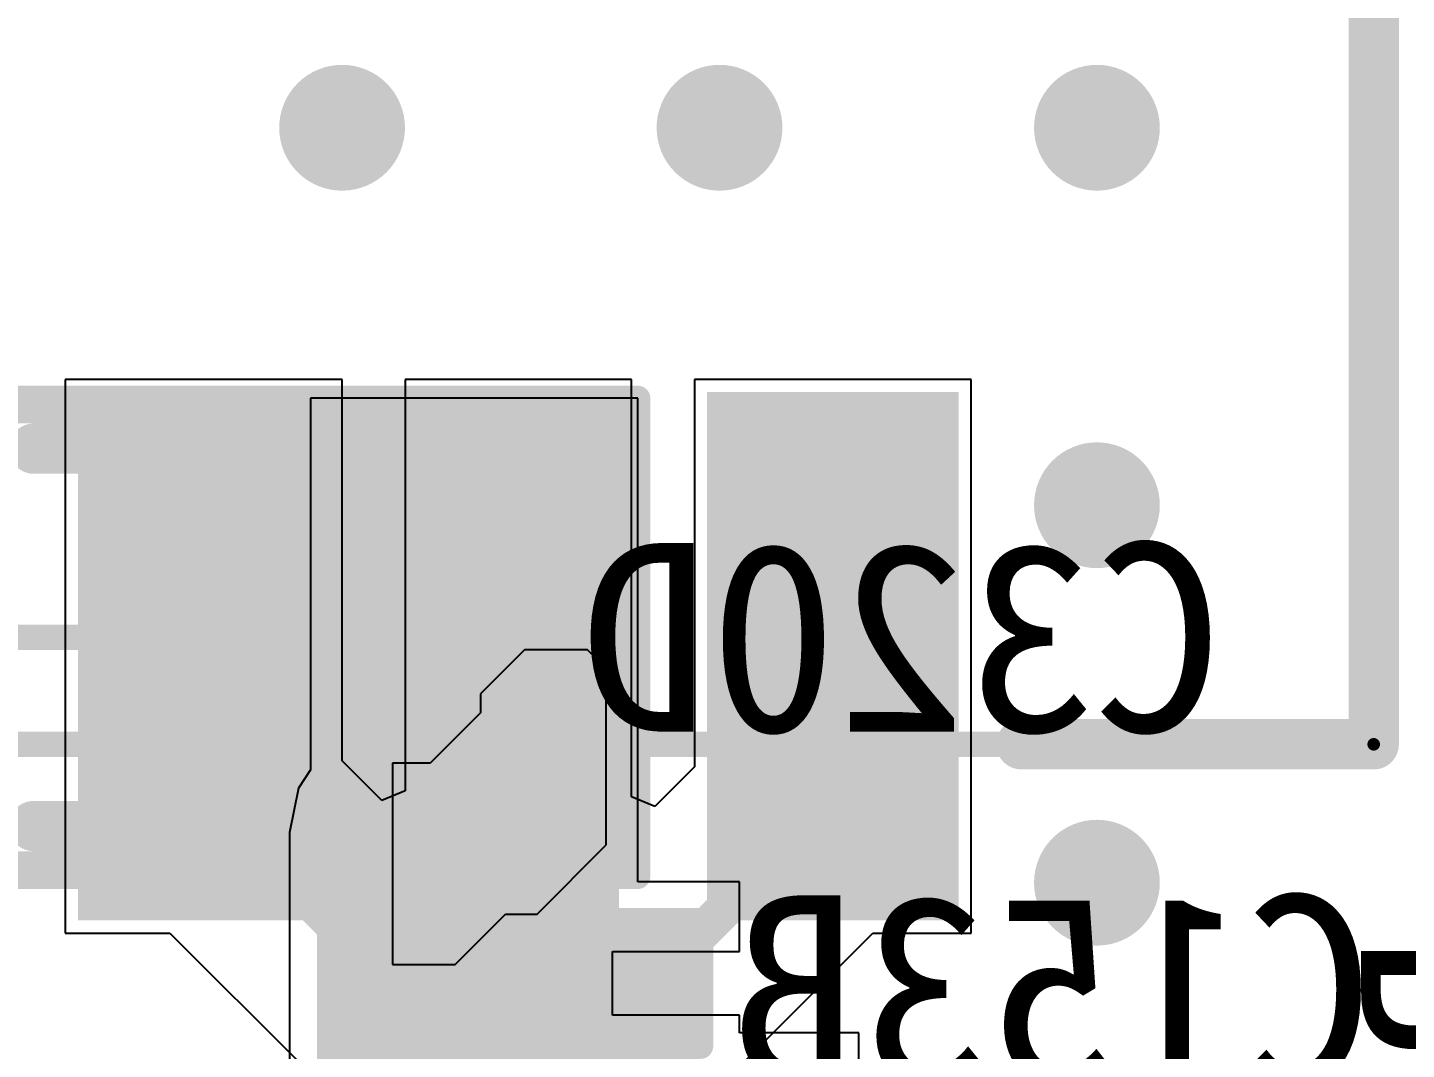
# Model space of a CAD drawing. Header units: millimetres. Extents: x 15 to 120, y 22 to 104.
# Drawn here: x 94.75 to 100.23, y 80.34 to 84.4 of the extents above; entities that cross this region are included whole.
import ezdxf

# ---------------------------------------------------------------- set-up
doc = ezdxf.new("R2010")
doc.units = ezdxf.units.MM
for name, color, linetype in [('BottomLayer', 5, 'Continuous'), ('BottomOverlay', 54, 'Continuous'), ('BottomPaste', 16, 'Continuous'), ('BottomSolder', 6, 'Continuous'), ('Mechanical13', 56, 'Continuous'), ('Mechanical15', 56, 'Continuous'), ('MultiLayer', 9, 'Continuous'), ('TopLayer', 1, 'Continuous'), ('TopOverlay', 2, 'Continuous'), ('TopPaste', 8, 'Continuous'), ('TopSolder', 216, 'Continuous')]:
    doc.layers.add(name, color=color, linetype=linetype)

msp = doc.modelspace()

# ---------------------------------------------------------------- linework, layer by layer
at = {"layer": 'BottomLayer'}
for p, q in [((97.17499996, 82.92499798), (95.87500256, 82.92499798)), ((95.87500256, 82.92499798), (95.87500256, 81.4487576)), ((97.17499996, 81.02500432), (97.17499996, 82.92499798)), ((96.72500086, 81.92499998), (96.55000247999999, 81.75000159999999)), ((96.97500036, 81.92499998), (96.72500086, 81.92499998)), ((97.05000147999999, 81.84999886), (96.97500036, 81.92499998)), ((97.05000147999999, 81.15000026), (97.05000147999999, 81.84999886)), ((96.55000247999999, 81.75000159999999), (96.54999993999999, 81.75000159999999)), ((96.54999993999999, 81.75000159999999), (96.54999993999999, 81.67500048)), ((96.54999993999999, 81.67500048), (96.35000034, 81.47500088)), ((95.87500256, 81.4487576), (95.8261101, 81.37558528)), ((96.20000064, 81.47500088), (96.20000064, 80.67499993999999)), ((96.35000034, 81.47500088), (96.20000064, 81.47500088)), ((95.8261101, 81.37558528), (95.79118509999999, 81.20000524)), ((95.79118509999999, 81.20000524), (95.79118509999999, 80.59999882)), ((96.77500076, 80.87499953999999), (97.05000147999999, 81.15000026)), ((97.17500249999999, 81.02500432), (97.17499996, 81.02500432)), ((97.17500249999999, 81.00399852), (97.17500249999999, 81.02500432)), ((97.57900219999999, 81.00399852), (97.17500249999999, 81.00399852)), ((97.57900219999999, 80.72699881999999), (97.57900219999999, 81.00399852)), ((96.45000014, 80.67499993999999), (96.64999974, 80.87499953999999)), ((96.64999974, 80.87499953999999), (96.77500076, 80.87499953999999)), ((97.0750027, 80.47299882), (97.0750027, 80.72699881999999)), ((97.0750027, 80.72699881999999), (97.57900219999999, 80.72699881999999)), ((96.20000064, 80.67499993999999), (96.45000014, 80.67499993999999)), ((95.79118509999999, 80.59999882), (95.79118509999999, 80.24999697999999)), ((97.57900219999999, 80.47299882), (97.0750027, 80.47299882)), ((97.57900219999999, 80.40399717999999), (97.57900219999999, 80.47299882)), ((98.05400252, 80.40399717999999), (97.57900219999999, 80.40399717999999)), ((98.05400252, 79.82699808), (98.05400252, 80.40399717999999))]:
    msp.add_line(p, q, dxfattribs=at)
for points, const_width in [([(95.87497207999999, 83.99997424, 1), (96.12496904, 83.99997424, 1)], 0.2499995), ([(97.37497162, 83.99997424, 1), (97.62496858, 83.99997424, 1)], 0.2499995), ([(98.87497116, 83.99997424, 1), (99.12496811999999, 83.99997424, 1)], 0.2499995), ([(98.87497116, 82.4999747, 1), (99.12496811999999, 82.4999747, 1)], 0.2499995), ([(96.46250201999999, 82.5999999, 1), (96.58750049999999, 82.5999999, 1)], 0.12499848), ([(96.81250132, 82.5999999, 1), (96.9374998, 82.5999999, 1)], 0.12499848), ([(96.46250201999999, 82.14999825999999, 1), (96.58750049999999, 82.14999825999999, 1)], 0.12499848), ([(96.81250132, 82.14999825999999, 1), (96.9374998, 82.14999825999999, 1)], 0.12499848), ([(96.81250132, 81.69999915999999, 1), (96.9374998, 81.69999915999999, 1)], 0.12499848), ([(96.07499962, 81.20000524, 1), (96.42500145999999, 81.20000524, 1)], 0.3499993), ([(96.46250201999999, 81.25000005999999, 1), (96.58750049999999, 81.25000005999999, 1)], 0.12499848), ([(96.81250132, 81.25000005999999, 1), (96.9374998, 81.25000005999999, 1)], 0.12499848), ([(98.87497116, 80.99997515999999, 1), (99.12496811999999, 80.99997515999999, 1)], 0.2499995), ([(96.07499962, 80.59999882, 1), (96.42500145999999, 80.59999882, 1)], 0.3499993), ([(96.07499962, 80.59999882, 1), (96.42500145999999, 80.59999882, 1)], 0.3499993), ([(96.93750234, 80.60000136, 1), (97.06250082, 80.60000136, 1)], 0.12499848), ([(97.13750193999999, 80.60000136, 1), (97.26250042, 80.60000136, 1)], 0.12499848)]:
    msp.add_lwpolyline(points, format="xyb", close=True, dxfattribs=dict(at, const_width=const_width))
at = {"layer": 'BottomLayer', "const_width": 0.7000011399999999}
for points in [[(96.25000053999999, 80.59999882), (96.25000053999999, 81.20000524)], [(96.25000053999999, 79.69999808), (96.25000053999999, 80.59999882)]]:
    msp.add_lwpolyline(points, dxfattribs=at)
at = {"layer": 'BottomLayer'}
for points in [[(95.97500235999999, 82.82499818), (95.97500235999999, 81.12500157999999), (97.07500015999999, 82.82499818), (97.07500015999999, 81.12500157999999)], [(96.12500206, 80.74999851999999), (96.12500206, 80.44999912), (96.62500105999999, 80.74999851999999), (96.62500105999999, 80.44999912)], [(96.8250032, 80.74999851999999), (96.8250032, 80.44999912), (97.3250022, 80.74999851999999), (97.3250022, 80.44999912)]]:
    msp.add_solid(points, dxfattribs=at)
at = {"layer": 'BottomOverlay', "const_width": 0.1999996}
for points in [[(94.77500221999999, 82.72499838), (95.57500062, 82.72499838)], [(94.77500221999999, 81.22499884), (95.57500062, 81.22499884)]]:
    msp.add_lwpolyline(points, dxfattribs=at)
at = {"layer": 'BottomOverlay', "const_width": 0.0999998}
for points in [[(94.72500232, 82.72499838, 1), (94.82500212, 82.72499838, 1)], [(95.52500072, 82.72499838, 1), (95.62500052, 82.72499838, 1)], [(94.72500232, 81.22499884, 1), (94.82500212, 81.22499884, 1)], [(95.52500072, 81.22499884, 1), (95.62500052, 81.22499884, 1)]]:
    msp.add_lwpolyline(points, format="xyb", close=True, dxfattribs=at)
at = {"layer": 'BottomPaste'}
for points in [[(95.97500235999999, 82.82499818), (95.97500235999999, 81.12500157999999), (97.07500015999999, 82.82499818), (97.07500015999999, 81.12500157999999)], [(95.97500235999999, 82.82499818), (95.97500235999999, 81.12500157999999), (97.07500015999999, 82.82499818), (97.07500015999999, 81.12500157999999)], [(96.12500206, 80.74999851999999), (96.12500206, 80.44999912), (96.62500105999999, 80.74999851999999), (96.62500105999999, 80.44999912)], [(96.12500206, 80.74999851999999), (96.12500206, 80.44999912), (96.62500105999999, 80.74999851999999), (96.62500105999999, 80.44999912)], [(96.8250032, 80.74999851999999), (96.8250032, 80.44999912), (97.3250022, 80.74999851999999), (97.3250022, 80.44999912)], [(96.8250032, 80.74999851999999), (96.8250032, 80.44999912), (97.3250022, 80.74999851999999), (97.3250022, 80.44999912)]]:
    msp.add_solid(points, dxfattribs=at)
at = {"layer": 'BottomSolder'}
for points in [[(95.92500245999999, 82.87499808), (95.92500245999999, 81.07500168), (97.12500005999999, 82.87499808), (97.12500005999999, 81.07500168)], [(95.92500245999999, 82.87499808), (95.92500245999999, 81.07500168), (97.12500005999999, 82.87499808), (97.12500005999999, 81.07500168)], [(96.07500216, 80.79999842), (96.07500216, 80.39999922), (96.67500095999999, 80.79999842), (96.67500095999999, 80.39999922)], [(96.07500216, 80.79999842), (96.07500216, 80.39999922), (96.67500095999999, 80.79999842), (96.67500095999999, 80.39999922)], [(96.7750033, 80.79999842), (96.7750033, 80.39999922), (97.37500209999999, 80.79999842), (97.37500209999999, 80.39999922)], [(96.7750033, 80.79999842), (96.7750033, 80.39999922), (97.37500209999999, 80.79999842), (97.37500209999999, 80.39999922)]]:
    msp.add_solid(points, dxfattribs=at)
at = {"layer": 'Mechanical13', "const_width": 0.0999998}
for points in [[(100.10000046, 81.55000199999999), (100.10000046, 94.9500006)], [(93.47500228, 82.87499808), (96.87500055999999, 82.87499808)], [(96.87500055999999, 81.07499913999999), (96.87500055999999, 82.87499808)], [(86.30000265999999, 81.55000199999999), (100.10000046, 81.55000199999999)], [(93.47500228, 81.07499913999999), (96.87500055999999, 81.07499913999999)], [(96.41000276, 80.43499788), (96.41000276, 80.76499976)], [(96.41000276, 80.76499976), (97.04000149999999, 80.76499976)], [(97.04000149999999, 80.43499788), (97.04000149999999, 80.76499976)], [(96.41000276, 80.43499788), (97.04000149999999, 80.43499788)]]:
    msp.add_lwpolyline(points, dxfattribs=at)
at = {"layer": 'Mechanical13', "const_width": 0.0499999}
for points in [[(96.85000188, 82.87499808, 1), (96.89999924, 82.87499808, 1)], [(96.85000188, 82.87499808, 1), (96.89999924, 82.87499808, 1)], [(100.07500178, 81.55000199999999, 1), (100.12499914, 81.55000199999999, 1)], [(100.07500178, 81.55000199999999, 1), (100.12499914, 81.55000199999999, 1)], [(96.85000188, 81.07499913999999, 1), (96.89999924, 81.07499913999999, 1)], [(96.85000188, 81.07499913999999, 1), (96.89999924, 81.07499913999999, 1)], [(96.38500408, 80.76499976, 1), (96.43500144, 80.76499976, 1)], [(96.38500408, 80.76499976, 1), (96.43500144, 80.76499976, 1)], [(97.01500281999999, 80.76499976, 1), (97.06500018, 80.76499976, 1)], [(97.01500281999999, 80.76499976, 1), (97.06500018, 80.76499976, 1)], [(96.38500408, 80.43499788, 1), (96.43500144, 80.43499788, 1)], [(96.38500408, 80.43499788, 1), (96.43500144, 80.43499788, 1)], [(97.01500281999999, 80.43499788, 1), (97.06500018, 80.43499788, 1)], [(97.01500281999999, 80.43499788, 1), (97.06500018, 80.43499788, 1)]]:
    msp.add_lwpolyline(points, format="xyb", close=True, dxfattribs=at)
at = {"layer": 'Mechanical15'}
for points, const_width in [([(100.10000046, 81.55000199999999), (100.10000046, 94.9500006)], 0.0499999), ([(93.17500034, 82.92499798), (97.17500249999999, 82.92499798)], 0.0999998), ([(97.17500249999999, 81.02499924), (97.17500249999999, 82.92499798)], 0.0999998), ([(95.17500142, 81.47499834), (95.17500142, 82.47499888)], 0.0999998), ([(94.67500242, 81.97499988), (95.67500041999999, 81.97499988)], 0.0999998), ([(86.30000265999999, 81.55000199999999), (100.10000046, 81.55000199999999)], 0.0499999), ([(93.17500034, 81.02499924), (97.17500249999999, 81.02499924)], 0.0999998), ([(96.02500226, 80.34999932), (96.02500226, 80.84999832)], 0.0999998), ([(96.02500226, 80.84999832), (97.42500199999999, 80.84999832)], 0.0999998), ([(97.42500199999999, 80.34999932), (97.42500199999999, 80.84999832)], 0.0999998), ([(96.72500086, 80.43499788), (96.72500086, 80.76499976)], 0.0999998), ([(96.56000245999999, 80.59999882), (96.8900018, 80.59999882)], 0.0999998), ([(96.02500226, 80.34999932), (97.42500199999999, 80.34999932)], 0.0999998)]:
    msp.add_lwpolyline(points, dxfattribs=dict(at, const_width=const_width))
for points, const_width in [([(97.15000382, 82.92499798, 1), (97.20000118, 82.92499798, 1)], 0.0499999), ([(97.15000382, 82.92499798, 1), (97.20000118, 82.92499798, 1)], 0.0499999), ([(95.15000273999999, 82.47499888, 1), (95.2000001, 82.47499888, 1)], 0.0499999), ([(95.65000174, 81.97499988, 1), (95.6999991, 81.97499988, 1)], 0.0499999), ([(100.08750112, 81.55000199999999, 1), (100.1124998, 81.55000199999999, 1)], 0.02499868), ([(100.08750112, 81.55000199999999, 1), (100.1124998, 81.55000199999999, 1)], 0.02499868), ([(95.15000273999999, 81.47499834, 1), (95.2000001, 81.47499834, 1)], 0.0499999), ([(97.15000382, 81.02499924, 1), (97.20000118, 81.02499924, 1)], 0.0499999), ([(97.15000382, 81.02499924, 1), (97.20000118, 81.02499924, 1)], 0.0499999), ([(96.00000358, 80.84999832, 1), (96.05000093999999, 80.84999832, 1)], 0.0499999), ([(96.00000358, 80.84999832, 1), (96.05000093999999, 80.84999832, 1)], 0.0499999), ([(97.40000332, 80.84999832, 1), (97.45000067999999, 80.84999832, 1)], 0.0499999), ([(97.40000332, 80.84999832, 1), (97.45000067999999, 80.84999832, 1)], 0.0499999), ([(96.70000218, 80.76499976, 1), (96.74999953999999, 80.76499976, 1)], 0.0499999), ([(96.53500378, 80.59999882, 1), (96.58500113999999, 80.59999882, 1)], 0.0499999), ([(96.86500312, 80.59999882, 1), (96.91500047999999, 80.59999882, 1)], 0.0499999), ([(96.70000218, 80.43499788, 1), (96.74999953999999, 80.43499788, 1)], 0.0499999), ([(96.00000358, 80.34999932, 1), (96.05000093999999, 80.34999932, 1)], 0.0499999), ([(96.00000358, 80.34999932, 1), (96.05000093999999, 80.34999932, 1)], 0.0499999), ([(97.40000332, 80.34999932, 1), (97.45000067999999, 80.34999932, 1)], 0.0499999), ([(97.40000332, 80.34999932, 1), (97.45000067999999, 80.34999932, 1)], 0.0499999)]:
    msp.add_lwpolyline(points, format="xyb", close=True, dxfattribs=dict(at, const_width=const_width))
at = {"layer": 'MultiLayer'}
for points, const_width in [([(95.87497207999999, 83.99997424, 1), (96.12496904, 83.99997424, 1)], 0.2499995), ([(97.37497162, 83.99997424, 1), (97.62496858, 83.99997424, 1)], 0.2499995), ([(98.87497116, 83.99997424, 1), (99.12496811999999, 83.99997424, 1)], 0.2499995), ([(98.87497116, 82.4999747, 1), (99.12496811999999, 82.4999747, 1)], 0.2499995), ([(96.46249947999999, 82.5999999, 1), (96.58749796, 82.5999999, 1)], 0.12499848), ([(96.46250201999999, 82.5999999, 1), (96.58750049999999, 82.5999999, 1)], 0.12499848), ([(96.81250132, 82.5999999, 1), (96.9374998, 82.5999999, 1)], 0.12499848), ([(96.81250132, 82.5999999, 1), (96.9374998, 82.5999999, 1)], 0.12499848), ([(96.58750049999999, 82.37500161999999, 1), (96.81249878, 82.37500161999999, 1)], 0.22499828), ([(96.46249947999999, 82.1500008, 1), (96.58749796, 82.1500008, 1)], 0.12499848), ([(96.46250201999999, 82.14999825999999, 1), (96.58750049999999, 82.14999825999999, 1)], 0.12499848), ([(96.81250132, 82.1500008, 1), (96.9374998, 82.1500008, 1)], 0.12499848), ([(96.81250132, 82.14999825999999, 1), (96.9374998, 82.14999825999999, 1)], 0.12499848), ([(96.58750049999999, 81.92499998, 1), (96.81249878, 81.92499998, 1)], 0.22499828), ([(96.46250201999999, 81.69999915999999, 1), (96.58750049999999, 81.69999915999999, 1)], 0.12499848), ([(96.81250132, 81.69999915999999, 1), (96.9374998, 81.69999915999999, 1)], 0.12499848), ([(96.81250132, 81.69999915999999, 1), (96.9374998, 81.69999915999999, 1)], 0.12499848), ([(96.58750049999999, 81.47500088, 1), (96.81249878, 81.47500088, 1)], 0.22499828), ([(96.46250201999999, 81.25000005999999, 1), (96.58750049999999, 81.25000005999999, 1)], 0.12499848), ([(96.46250201999999, 81.25000005999999, 1), (96.58750049999999, 81.25000005999999, 1)], 0.12499848), ([(96.81250132, 81.25000005999999, 1), (96.9374998, 81.25000005999999, 1)], 0.12499848), ([(96.81250132, 81.25000005999999, 1), (96.9374998, 81.25000005999999, 1)], 0.12499848), ([(98.87497116, 80.99997515999999, 1), (99.12496811999999, 80.99997515999999, 1)], 0.2499995), ([(96.93750234, 80.60000136, 1), (97.06250082, 80.60000136, 1)], 0.12499848), ([(97.13750193999999, 80.60000136, 1), (97.26250042, 80.60000136, 1)], 0.12499848)]:
    msp.add_lwpolyline(points, format="xyb", close=True, dxfattribs=dict(at, const_width=const_width))
at = {"layer": 'TopLayer'}
for p, q in [((96.00000104, 83.00000164), (94.90000323999999, 83.00000164)), ((94.90000323999999, 83.00000164), (94.90000323999999, 80.80000095999999)), ((96.00000104, 81.48491195999999), (96.00000104, 83.00000164)), ((97.15000128, 83.00000164), (96.25000308, 83.00000164)), ((96.25000308, 83.00000164), (96.25000308, 81.36556752)), ((97.15000128, 81.34056883999999), (97.15000128, 83.00000164)), ((98.50000112, 83.00000164), (97.40000332, 83.00000164)), ((97.40000332, 83.00000164), (97.40000332, 81.45991328)), ((98.50000112, 80.80000095999999), (98.50000112, 83.00000164)), ((96.15761312, 81.32729734), (96.00000104, 81.48491195999999)), ((97.40000332, 81.45991328), (97.24239123999999, 81.3023012)), ((96.25000308, 81.36556752), (96.15761312, 81.32729734)), ((97.24239123999999, 81.3023012), (97.15000128, 81.34056883999999)), ((94.90000323999999, 80.80000095999999), (95.31509004, 80.80000095999999)), ((95.31509004, 80.80000095999999), (95.84069731999999, 80.27439622)), ((97.53430582, 80.22439378), (98.10991299999999, 80.80000095999999)), ((98.10991299999999, 80.80000095999999), (98.50000112, 80.80000095999999))]:
    msp.add_line(p, q, dxfattribs=at)
for points, const_width in [([(95.87497207999999, 83.99997424, 1), (96.12496904, 83.99997424, 1)], 0.2499995), ([(97.37497162, 83.99997424, 1), (97.62496858, 83.99997424, 1)], 0.2499995), ([(98.87497116, 83.99997424, 1), (99.12496811999999, 83.99997424, 1)], 0.2499995), ([(98.87497116, 82.4999747, 1), (99.12496811999999, 82.4999747, 1)], 0.2499995), ([(96.46249947999999, 82.5999999, 1), (96.58749796, 82.5999999, 1)], 0.12499848), ([(96.81250132, 82.5999999, 1), (96.9374998, 82.5999999, 1)], 0.12499848), ([(96.46249947999999, 82.1500008, 1), (96.58749796, 82.1500008, 1)], 0.12499848), ([(96.81250132, 82.1500008, 1), (96.9374998, 82.1500008, 1)], 0.12499848), ([(95.41250158, 81.9000013, 1), (95.4875027, 81.9000013, 1)], 0.07499858), ([(97.91250165999999, 81.9000013, 1), (97.98750278, 81.9000013, 1)], 0.07499858), ([(96.46250201999999, 81.69999915999999, 1), (96.58750049999999, 81.69999915999999, 1)], 0.12499848), ([(96.81250132, 81.69999915999999, 1), (96.9374998, 81.69999915999999, 1)], 0.12499848), ([(95.41250158, 81.34999986, 1), (95.4875027, 81.34999986, 1)], 0.07499858), ([(95.41250158, 81.34999986, 1), (95.4875027, 81.34999986, 1)], 0.07499858), ([(97.91250165999999, 81.32500118, 1), (97.98750278, 81.32500118, 1)], 0.07499858), ([(97.91250165999999, 81.32500118, 1), (97.98750278, 81.32500118, 1)], 0.07499858), ([(96.46250201999999, 81.25000005999999, 1), (96.58750049999999, 81.25000005999999, 1)], 0.12499848), ([(96.81250132, 81.25000005999999, 1), (96.9374998, 81.25000005999999, 1)], 0.12499848), ([(98.87497116, 80.99997515999999, 1), (99.12496811999999, 80.99997515999999, 1)], 0.2499995), ([(96.2875011, 80.47500034, 1), (96.36250222, 80.47500034, 1)], 0.07499858), ([(96.2875011, 80.47500034, 1), (96.36250222, 80.47500034, 1)], 0.07499858), ([(97.01250092, 80.42500043999999, 1), (97.08750203999999, 80.42500043999999, 1)], 0.07499858), ([(97.01250092, 80.42500043999999, 1), (97.08750203999999, 80.42500043999999, 1)], 0.07499858)]:
    msp.add_lwpolyline(points, format="xyb", close=True, dxfattribs=dict(at, const_width=const_width))
at = {"layer": 'TopLayer', "const_width": 0.1499997}
for points in [[(95.45000214, 81.34999986), (95.45000214, 81.9000013)], [(97.95000221999999, 81.32500118), (97.95000221999999, 81.9000013)], [(95.45000214, 81.34999986), (96.32500166, 80.47500034)], [(97.05000147999999, 80.42500043999999), (97.95000221999999, 81.32500118)], [(96.32500166, 80.07500114), (96.32500166, 80.47500034)], [(97.05000147999999, 80.04999991999999), (97.05000147999999, 80.42500043999999)]]:
    msp.add_lwpolyline(points, dxfattribs=at)
at = {"layer": 'TopLayer'}
for points in [[(95.00000304, 80.90000076), (95.90000124, 80.90000076), (95.00000304, 82.90000184), (95.90000124, 82.90000184)], [(96.35000287999999, 80.90000076), (97.05000147999999, 80.90000076), (96.35000287999999, 82.90000184), (97.05000147999999, 82.90000184)], [(97.50000311999999, 80.90000076), (98.40000132, 80.90000076), (97.50000311999999, 82.90000184), (98.40000132, 82.90000184)]]:
    msp.add_solid(points, dxfattribs=at)
at = {"layer": 'TopOverlay', "const_width": 0.1999996}
for points in [[(100.10000046, 81.55000199999999), (100.10000046, 92.13000115999999)], [(98.70000071999999, 81.55000199999999), (100.10000046, 81.55000199999999)]]:
    msp.add_lwpolyline(points, dxfattribs=at)
at = {"layer": 'TopOverlay'}
for points, const_width in [([(98.65000081999999, 81.55000199999999, 1), (98.75000062, 81.55000199999999, 1)], 0.0999998), ([(100.05000056, 81.55000199999999, 1), (100.15000036, 81.55000199999999, 1)], 0.0999998), ([(100.05000056, 81.55000199999999, 1), (100.15000036, 81.55000199999999, 1)], 0.0999998), ([(96.85000441999999, 80.40000176, 1), (96.60000237999999, 80.40000176, 1)], 0.2499995), ([(96.53750314, 80.40000176, 1), (96.66250162, 80.40000176, 1)], 0.12499848), ([(96.78750518, 80.40000176, 1), (96.91250366, 80.40000176, 1)], 0.12499848)]:
    msp.add_lwpolyline(points, format="xyb", close=True, dxfattribs=dict(at, const_width=const_width))
at = {"layer": 'TopPaste'}
for points in [[(95.00000304, 80.90000076), (95.90000124, 80.90000076), (95.00000304, 82.90000184), (95.90000124, 82.90000184)], [(95.00000304, 80.90000076), (95.90000124, 80.90000076), (95.00000304, 82.90000184), (95.90000124, 82.90000184)], [(96.35000287999999, 80.90000076), (97.05000147999999, 80.90000076), (96.35000287999999, 82.90000184), (97.05000147999999, 82.90000184)], [(96.35000287999999, 80.90000076), (97.05000147999999, 80.90000076), (96.35000287999999, 82.90000184), (97.05000147999999, 82.90000184)], [(97.50000311999999, 80.90000076), (98.40000132, 80.90000076), (97.50000311999999, 82.90000184), (98.40000132, 82.90000184)], [(97.50000311999999, 80.90000076), (98.40000132, 80.90000076), (97.50000311999999, 82.90000184), (98.40000132, 82.90000184)]]:
    msp.add_solid(points, dxfattribs=at)
at = {"layer": 'TopSolder', "const_width": 0.17499838}
for points in [[(96.43749826, 82.5999999, 1), (96.61249918, 82.5999999, 1)], [(96.43749826, 82.5999999, 1), (96.61249918, 82.5999999, 1)], [(96.78750009999999, 82.5999999, 1), (96.96250101999999, 82.5999999, 1)], [(96.78750009999999, 82.5999999, 1), (96.96250101999999, 82.5999999, 1)], [(96.43749826, 82.1500008, 1), (96.61249918, 82.1500008, 1)], [(96.43749826, 82.1500008, 1), (96.61249918, 82.1500008, 1)], [(96.78750009999999, 82.1500008, 1), (96.96250101999999, 82.1500008, 1)], [(96.78750009999999, 82.1500008, 1), (96.96250101999999, 82.1500008, 1)], [(96.4375008, 81.69999915999999, 1), (96.61250172, 81.69999915999999, 1)], [(96.4375008, 81.69999915999999, 1), (96.61250172, 81.69999915999999, 1)], [(96.78750009999999, 81.69999915999999, 1), (96.96250101999999, 81.69999915999999, 1)], [(96.78750009999999, 81.69999915999999, 1), (96.96250101999999, 81.69999915999999, 1)], [(96.4375008, 81.25000005999999, 1), (96.61250172, 81.25000005999999, 1)], [(96.4375008, 81.25000005999999, 1), (96.61250172, 81.25000005999999, 1)], [(96.78750009999999, 81.25000005999999, 1), (96.96250101999999, 81.25000005999999, 1)], [(96.78750009999999, 81.25000005999999, 1), (96.96250101999999, 81.25000005999999, 1)]]:
    msp.add_lwpolyline(points, format="xyb", close=True, dxfattribs=at)
at = {"layer": 'TopSolder'}
for points in [[(94.95000313999999, 80.85000086), (95.95000114, 80.85000086), (94.95000313999999, 82.95000173999999), (95.95000114, 82.95000173999999)], [(94.95000313999999, 80.85000086), (95.95000114, 80.85000086), (94.95000313999999, 82.95000173999999), (95.95000114, 82.95000173999999)], [(96.30000297999999, 80.85000086), (97.10000138, 80.85000086), (96.30000297999999, 82.95000173999999), (97.10000138, 82.95000173999999)], [(96.30000297999999, 80.85000086), (97.10000138, 80.85000086), (96.30000297999999, 82.95000173999999), (97.10000138, 82.95000173999999)], [(97.45000322, 80.85000086), (98.45000121999999, 80.85000086), (97.45000322, 82.95000173999999), (98.45000121999999, 82.95000173999999)], [(97.45000322, 80.85000086), (98.45000121999999, 80.85000086), (97.45000322, 82.95000173999999), (98.45000121999999, 82.95000173999999)]]:
    msp.add_solid(points, dxfattribs=at)

# ---------------------------------------------------------------- texts
at = {"layer": 'BottomOverlay', "text_generation_flag": 2}
for s, rotation, p in [('C320D', 360, (99.50000166, 81.59999936)), ('C153B', 360, (100.10000046, 80.19999962)), ('R99D', 90, (100.8000016, 80.80000095999999))]:
    msp.add_text(s, height=0.75000104, rotation=rotation, dxfattribs=at).set_placement(p)

doc.saveas('drawing.dxf')
